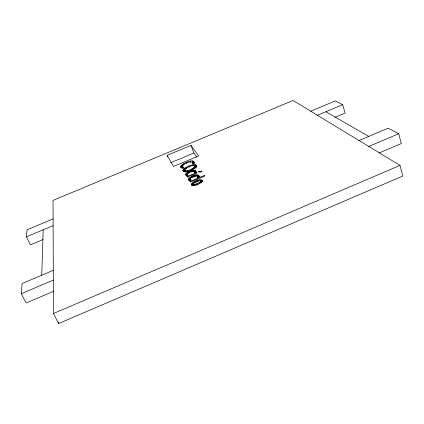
<?xml version="1.0" encoding="UTF-8"?>
<svg xmlns="http://www.w3.org/2000/svg" width="424" height="424" viewBox="0 0 424 424"><rect width="100%" height="100%" fill="white"/><g stroke="black" fill="none" stroke-linecap="round" stroke-linejoin="round"><path stroke-width="0.64" d="M41.738 275.24L43.211 229.787M197.653 176.522L197.616 177.11L199.116 176.479C197.25 172.648 190.095 176.585 188.404 179.379L189.639 180.507L191.187 179.856L189.978 179.039C191.431 176.956 195.056 175.25 197.531 176.119L198.125 177.736M53.848 291.193L26.156 302.964L21.2 293.737L22.128 283.534L53.281 270.353M43.036 239.544L30.486 244.812L26.383 236.831L27.025 229.824L53.095 218.922M180.619 166.68C181.875 163.606 193.503 157.68 194.399 163.07L192.697 163.781L192.772 162.169C189.252 161.115 184.255 163.383 182.124 166.303L182.474 166.902L184.08 167.39L182.527 168.042L181.917 167.915L180.619 166.68L181.075 167.83M202.105 180.37L202.248 180.757C200.462 183.921 194.955 186.374 191.558 184.779L191.436 184.392C193.164 181.451 200.388 177.524 202.524 181.456M182.914 170.469C185.585 166.621 192.099 163.68 196.625 165.27L196.784 165.72C194.24 169.621 187.498 172.653 183.046 170.92L182.914 170.469L183.38 171.635M194.42 171.37L194.489 172.324L195.962 171.709C194.118 168.026 187.18 171.884 185.495 174.566L186.682 175.642L188.198 175.006L187.026 174.227C188.479 172.213 191.987 170.554 194.42 171.37L194.886 172.563M185.118 172.112L184.339 170.035C186.724 167.22 191.611 164.899 195.252 165.842L196.042 167.925M192.936 184.212L194.372 184.535L197.478 183.539L200.234 182.076L200.732 180.947L199.296 180.645L194.579 182.405L192.925 183.693L193.365 185.293M184.424 170.358C188.028 171.376 193.042 169.012 195.358 166.16L195.252 165.842M58.666 323.523L402.8 176.029L400.012 165.402L293.058 100.477L53.026 200.382L53.44 313.522L58.666 323.523L58.639 322.214M53.44 313.522L400.012 165.402M21.2 293.737L53.318 280.116M368.774 146.439L398.746 133.73L401.284 143.566L379.401 152.868M359.022 140.519L388.103 128.218L398.746 133.73M26.383 236.831L53.117 225.637M317.444 115.28L342.698 104.702L345.11 113.102L334.949 117.363M167.146 155.338L190.97 145.421L198.628 155.968L173.506 166.462L167.146 155.338L167.851 157.092M170.808 162.678L193.906 153.037L196.874 157.198M310.728 111.199L335.363 100.901L342.698 104.702M325.876 111.745L368.732 136.411M184.694 170.612L185.156 171.789M185.898 173.739L186.602 175.52M184.339 170.035L185.034 171.789M182.861 167.114L183.322 168.27M185.595 174.174L186.306 175.96M182.219 165.917L182.903 167.644M182.474 166.902L182.929 168.058M183.433 169.393L184.355 171.731M181.642 165.021L182.914 168.376M183.046 169.96L183.74 171.709M181.053 165.609L181.965 167.909M180.714 166.166L181.398 167.888M192.925 183.693L193.567 185.315M187.339 170.549L187.806 171.725M192.284 183.014L193.254 185.479M185.982 167.496L186.443 168.662M189.989 177.502L190.466 178.711M187.837 172.261L188.304 173.448M189.978 179.039L190.524 180.497M191.802 183.513L192.528 185.362M189.321 178.022L190.27 180.439M191.516 183.974L192.157 185.59M183.497 163.781L183.952 164.925M187.053 172.754L187.519 173.935M191.436 184.392L191.865 185.474M184.933 168.137L185.394 169.303M188.812 178.52L189.772 180.942M185.707 170.803L186.173 171.98M187.026 174.227L187.731 176.013M186.396 173.257L187.334 175.626M188.51 178.976L188.987 180.184M185.124 170.766L185.585 171.937M182.463 164.406L182.914 165.551M188.404 179.379L188.887 180.587M184.074 168.779L185.15 171.423M190.895 170.883L191.362 172.07M192.766 176.034L193.238 177.243M194.717 181.488L195.199 182.718M188.643 166.224L189.104 167.39M195.718 184.202L196.142 185.288M189.777 171.323L190.238 172.504M186.216 162.487L186.666 163.632M191.712 176.511L192.183 177.72M193.752 181.991L194.234 183.221M194.372 184.535L194.802 185.622M188.744 171.784L189.21 172.971M193.858 184.578L194.282 185.664M192.941 182.5L193.423 183.735M193.445 184.535L193.874 185.622M190.328 161.125L190.774 162.275M194.224 171.19L194.69 172.383M193.683 170.194L194.611 172.568M192.925 168.344L193.386 169.526M194.961 175.25L195.432 176.458M196.99 180.529L197.473 181.758M192.851 170.321L193.312 171.508M191.908 168.853L192.369 170.035M197.478 183.539L197.902 184.626M191.924 170.549L192.385 171.736M193.911 175.589L194.383 176.797M195.83 180.984L196.312 182.214M196.598 183.873L197.022 184.959M194.855 164.623L195.989 167.544M200.7 179.776L201.654 182.246M198.877 175.504L199.349 176.723M193.137 160.993L194.033 163.298M194.976 165.593L195.713 167.697M198.559 175.186L199.031 176.4M200.732 180.947L201.363 182.574M200.764 181.467L201.188 182.553M194.961 166.929L195.416 168.105M198.098 174.974L198.803 176.792M199.932 179.803L200.886 182.267M193.863 164.682L194.319 165.853M200.568 181.763L200.992 182.845M192.374 160.897L193.264 163.198M192.772 162.169L193.217 163.325M192.899 162.784L193.349 163.945M192.708 162.482L193.153 163.638M197.499 174.879L198.443 177.301M200.234 182.076L200.658 183.163M194.462 167.374L194.918 168.556M195.74 170.771L196.201 171.964M195.432 170.464L195.893 171.656M197.33 175.934L197.801 177.147M194.982 170.268L195.681 172.049M196.763 174.895L197.706 177.312M192.724 164.878L193.18 166.044M193.779 167.851L194.234 169.033M194.404 170.178L195.326 172.552M198.061 180.184L198.543 181.414M199.137 182.765L199.561 183.852M195.909 175.017L196.381 176.225M196.233 164.915L196.911 166.669M201.787 180.062L202.418 181.684M195.644 164.698L196.551 167.04M201.315 179.861L202.036 181.716M193.72 161.231L194.388 162.964M190.97 145.421L193.906 153.037M196.641 172.542L186.904 176.628L187.254 177.206L197.012 173.109L196.641 172.542M204.331 175.462L189.878 181.53L190.244 182.135L204.734 176.05L204.331 175.462M201.66 171.158L198.315 171.678L198.602 172.096L202.11 171.81L201.66 171.158"/></g></svg>
